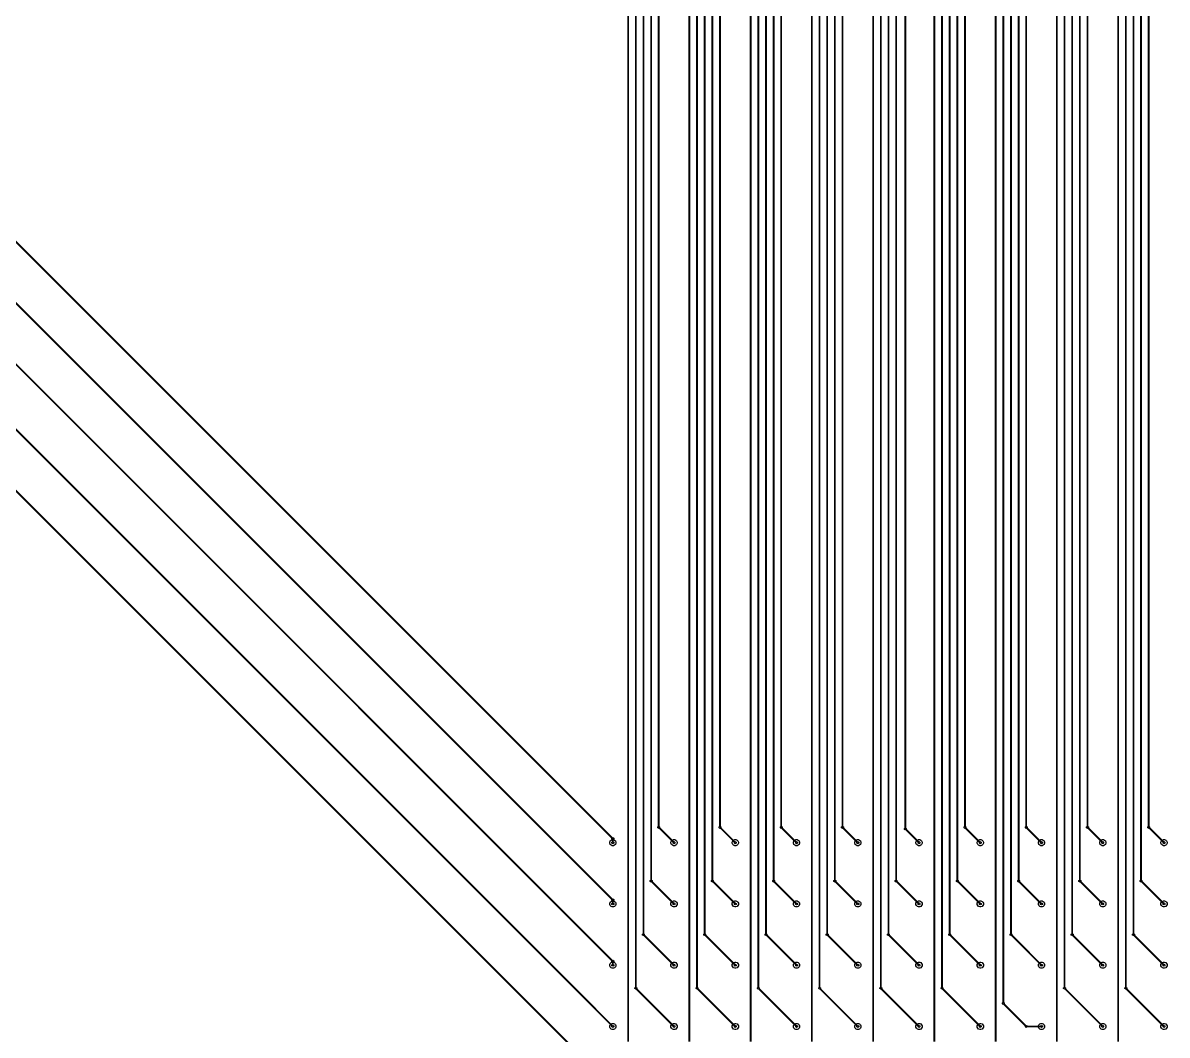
# Model space of a CAD drawing. Extents: x -22715 to 22715, y -22715 to 22715.
# Drawn here: x -1913 to -45, y -2964 to -1312 of the extents above; entities that cross this region are included whole.
import ezdxf

# ---------------------------------------------------------------- set-up
doc = ezdxf.new("R2010")
doc.units = 0
doc.layers.add('L0D0_0', color=2, linetype='CONTINUOUS')

# ---------------------------------------------------------------- blocks, each defined once
blk = doc.blocks.new('LGA400C100P20X20_2000X2000X0_1')
at = {"layer": 'L0D0_0'}
for points in [[(-9.51, 9.45), (-9.528, 9.458), (-9.542, 9.472), (-9.55, 9.49), (-9.55, 9.51), (-9.542, 9.528), (-9.528, 9.542), (-9.51, 9.55), (-9.49, 9.55), (-9.472, 9.542), (-9.458, 9.528), (-9.45, 9.51), (-9.45, 9.49), (-9.458, 9.472), (-9.472, 9.458), (-9.49, 9.45)], [(-8.51, 9.45), (-8.528, 9.458), (-8.542, 9.472), (-8.55, 9.49), (-8.55, 9.51), (-8.542, 9.528), (-8.528, 9.542), (-8.51, 9.55), (-8.49, 9.55), (-8.472, 9.542), (-8.458, 9.528), (-8.45, 9.51), (-8.45, 9.49), (-8.458, 9.472), (-8.472, 9.458), (-8.49, 9.45)], [(-7.51, 9.45), (-7.528, 9.458), (-7.542, 9.472), (-7.55, 9.49), (-7.55, 9.51), (-7.542, 9.528), (-7.528, 9.542), (-7.51, 9.55), (-7.49, 9.55), (-7.472, 9.542), (-7.458, 9.528), (-7.45, 9.51), (-7.45, 9.49), (-7.458, 9.472), (-7.472, 9.458), (-7.49, 9.45)], [(-6.51, 9.45), (-6.528, 9.458), (-6.542, 9.472), (-6.55, 9.49), (-6.55, 9.51), (-6.542, 9.528), (-6.528, 9.542), (-6.51, 9.55), (-6.49, 9.55), (-6.472, 9.542), (-6.458, 9.528), (-6.45, 9.51), (-6.45, 9.49), (-6.458, 9.472), (-6.472, 9.458), (-6.49, 9.45)], [(-5.51, 9.45), (-5.528, 9.458), (-5.542, 9.472), (-5.55, 9.49), (-5.55, 9.51), (-5.542, 9.528), (-5.528, 9.542), (-5.51, 9.55), (-5.49, 9.55), (-5.472, 9.542), (-5.458, 9.528), (-5.45, 9.51), (-5.45, 9.49), (-5.458, 9.472), (-5.472, 9.458), (-5.49, 9.45)], [(-4.51, 9.45), (-4.528, 9.458), (-4.542, 9.472), (-4.55, 9.49), (-4.55, 9.51), (-4.542, 9.528), (-4.528, 9.542), (-4.51, 9.55), (-4.49, 9.55), (-4.472, 9.542), (-4.458, 9.528), (-4.45, 9.51), (-4.45, 9.49), (-4.458, 9.472), (-4.472, 9.458), (-4.49, 9.45)], [(-3.51, 9.45), (-3.528, 9.458), (-3.542, 9.472), (-3.55, 9.49), (-3.55, 9.51), (-3.542, 9.528), (-3.528, 9.542), (-3.51, 9.55), (-3.49, 9.55), (-3.472, 9.542), (-3.458, 9.528), (-3.45, 9.51), (-3.45, 9.49), (-3.458, 9.472), (-3.472, 9.458), (-3.49, 9.45)], [(-2.51, 9.45), (-2.528, 9.458), (-2.542, 9.472), (-2.55, 9.49), (-2.55, 9.51), (-2.542, 9.528), (-2.528, 9.542), (-2.51, 9.55), (-2.49, 9.55), (-2.472, 9.542), (-2.458, 9.528), (-2.45, 9.51), (-2.45, 9.49), (-2.458, 9.472), (-2.472, 9.458), (-2.49, 9.45)], [(-1.51, 9.45), (-1.528, 9.458), (-1.542, 9.472), (-1.55, 9.49), (-1.55, 9.51), (-1.542, 9.528), (-1.528, 9.542), (-1.51, 9.55), (-1.49, 9.55), (-1.472, 9.542), (-1.458, 9.528), (-1.45, 9.51), (-1.45, 9.49), (-1.458, 9.472), (-1.472, 9.458), (-1.49, 9.45)], [(-0.51, 9.45), (-0.528, 9.458), (-0.542, 9.472), (-0.55, 9.49), (-0.55, 9.51), (-0.542, 9.528), (-0.528, 9.542), (-0.51, 9.55), (-0.49, 9.55), (-0.472, 9.542), (-0.458, 9.528), (-0.45, 9.51), (-0.45, 9.49), (-0.458, 9.472), (-0.472, 9.458), (-0.49, 9.45)], [(-9.51, 8.45), (-9.528, 8.458), (-9.542, 8.472), (-9.55, 8.49), (-9.55, 8.51), (-9.542, 8.528), (-9.528, 8.542), (-9.51, 8.55), (-9.49, 8.55), (-9.472, 8.542), (-9.458, 8.528), (-9.45, 8.51), (-9.45, 8.49), (-9.458, 8.472), (-9.472, 8.458), (-9.49, 8.45)], [(-8.51, 8.45), (-8.528, 8.458), (-8.542, 8.472), (-8.55, 8.49), (-8.55, 8.51), (-8.542, 8.528), (-8.528, 8.542), (-8.51, 8.55), (-8.49, 8.55), (-8.472, 8.542), (-8.458, 8.528), (-8.45, 8.51), (-8.45, 8.49), (-8.458, 8.472), (-8.472, 8.458), (-8.49, 8.45)], [(-7.51, 8.45), (-7.528, 8.458), (-7.542, 8.472), (-7.55, 8.49), (-7.55, 8.51), (-7.542, 8.528), (-7.528, 8.542), (-7.51, 8.55), (-7.49, 8.55), (-7.472, 8.542), (-7.458, 8.528), (-7.45, 8.51), (-7.45, 8.49), (-7.458, 8.472), (-7.472, 8.458), (-7.49, 8.45)], [(-6.51, 8.45), (-6.528, 8.458), (-6.542, 8.472), (-6.55, 8.49), (-6.55, 8.51), (-6.542, 8.528), (-6.528, 8.542), (-6.51, 8.55), (-6.49, 8.55), (-6.472, 8.542), (-6.458, 8.528), (-6.45, 8.51), (-6.45, 8.49), (-6.458, 8.472), (-6.472, 8.458), (-6.49, 8.45)], [(-5.51, 8.45), (-5.528, 8.458), (-5.542, 8.472), (-5.55, 8.49), (-5.55, 8.51), (-5.542, 8.528), (-5.528, 8.542), (-5.51, 8.55), (-5.49, 8.55), (-5.472, 8.542), (-5.458, 8.528), (-5.45, 8.51), (-5.45, 8.49), (-5.458, 8.472), (-5.472, 8.458), (-5.49, 8.45)], [(-4.51, 8.45), (-4.528, 8.458), (-4.542, 8.472), (-4.55, 8.49), (-4.55, 8.51), (-4.542, 8.528), (-4.528, 8.542), (-4.51, 8.55), (-4.49, 8.55), (-4.472, 8.542), (-4.458, 8.528), (-4.45, 8.51), (-4.45, 8.49), (-4.458, 8.472), (-4.472, 8.458), (-4.49, 8.45)], [(-3.51, 8.45), (-3.528, 8.458), (-3.542, 8.472), (-3.55, 8.49), (-3.55, 8.51), (-3.542, 8.528), (-3.528, 8.542), (-3.51, 8.55), (-3.49, 8.55), (-3.472, 8.542), (-3.458, 8.528), (-3.45, 8.51), (-3.45, 8.49), (-3.458, 8.472), (-3.472, 8.458), (-3.49, 8.45)], [(-2.51, 8.45), (-2.528, 8.458), (-2.542, 8.472), (-2.55, 8.49), (-2.55, 8.51), (-2.542, 8.528), (-2.528, 8.542), (-2.51, 8.55), (-2.49, 8.55), (-2.472, 8.542), (-2.458, 8.528), (-2.45, 8.51), (-2.45, 8.49), (-2.458, 8.472), (-2.472, 8.458), (-2.49, 8.45)], [(-1.51, 8.45), (-1.528, 8.458), (-1.542, 8.472), (-1.55, 8.49), (-1.55, 8.51), (-1.542, 8.528), (-1.528, 8.542), (-1.51, 8.55), (-1.49, 8.55), (-1.472, 8.542), (-1.458, 8.528), (-1.45, 8.51), (-1.45, 8.49), (-1.458, 8.472), (-1.472, 8.458), (-1.49, 8.45)], [(-0.51, 8.45), (-0.528, 8.458), (-0.542, 8.472), (-0.55, 8.49), (-0.55, 8.51), (-0.542, 8.528), (-0.528, 8.542), (-0.51, 8.55), (-0.49, 8.55), (-0.472, 8.542), (-0.458, 8.528), (-0.45, 8.51), (-0.45, 8.49), (-0.458, 8.472), (-0.472, 8.458), (-0.49, 8.45)], [(-9.51, 7.45), (-9.528, 7.458), (-9.542, 7.472), (-9.55, 7.49), (-9.55, 7.51), (-9.542, 7.528), (-9.528, 7.542), (-9.51, 7.55), (-9.49, 7.55), (-9.472, 7.542), (-9.458, 7.528), (-9.45, 7.51), (-9.45, 7.49), (-9.458, 7.472), (-9.472, 7.458), (-9.49, 7.45)], [(-8.51, 7.45), (-8.528, 7.458), (-8.542, 7.472), (-8.55, 7.49), (-8.55, 7.51), (-8.542, 7.528), (-8.528, 7.542), (-8.51, 7.55), (-8.49, 7.55), (-8.472, 7.542), (-8.458, 7.528), (-8.45, 7.51), (-8.45, 7.49), (-8.458, 7.472), (-8.472, 7.458), (-8.49, 7.45)], [(-7.51, 7.45), (-7.528, 7.458), (-7.542, 7.472), (-7.55, 7.49), (-7.55, 7.51), (-7.542, 7.528), (-7.528, 7.542), (-7.51, 7.55), (-7.49, 7.55), (-7.472, 7.542), (-7.458, 7.528), (-7.45, 7.51), (-7.45, 7.49), (-7.458, 7.472), (-7.472, 7.458), (-7.49, 7.45)], [(-6.51, 7.45), (-6.528, 7.458), (-6.542, 7.472), (-6.55, 7.49), (-6.55, 7.51), (-6.542, 7.528), (-6.528, 7.542), (-6.51, 7.55), (-6.49, 7.55), (-6.472, 7.542), (-6.458, 7.528), (-6.45, 7.51), (-6.45, 7.49), (-6.458, 7.472), (-6.472, 7.458), (-6.49, 7.45)], [(-5.51, 7.45), (-5.528, 7.458), (-5.542, 7.472), (-5.55, 7.49), (-5.55, 7.51), (-5.542, 7.528), (-5.528, 7.542), (-5.51, 7.55), (-5.49, 7.55), (-5.472, 7.542), (-5.458, 7.528), (-5.45, 7.51), (-5.45, 7.49), (-5.458, 7.472), (-5.472, 7.458), (-5.49, 7.45)], [(-4.51, 7.45), (-4.528, 7.458), (-4.542, 7.472), (-4.55, 7.49), (-4.55, 7.51), (-4.542, 7.528), (-4.528, 7.542), (-4.51, 7.55), (-4.49, 7.55), (-4.472, 7.542), (-4.458, 7.528), (-4.45, 7.51), (-4.45, 7.49), (-4.458, 7.472), (-4.472, 7.458), (-4.49, 7.45)], [(-3.51, 7.45), (-3.528, 7.458), (-3.542, 7.472), (-3.55, 7.49), (-3.55, 7.51), (-3.542, 7.528), (-3.528, 7.542), (-3.51, 7.55), (-3.49, 7.55), (-3.472, 7.542), (-3.458, 7.528), (-3.45, 7.51), (-3.45, 7.49), (-3.458, 7.472), (-3.472, 7.458), (-3.49, 7.45)], [(-2.51, 7.45), (-2.528, 7.458), (-2.542, 7.472), (-2.55, 7.49), (-2.55, 7.51), (-2.542, 7.528), (-2.528, 7.542), (-2.51, 7.55), (-2.49, 7.55), (-2.472, 7.542), (-2.458, 7.528), (-2.45, 7.51), (-2.45, 7.49), (-2.458, 7.472), (-2.472, 7.458), (-2.49, 7.45)], [(-1.51, 7.45), (-1.528, 7.458), (-1.542, 7.472), (-1.55, 7.49), (-1.55, 7.51), (-1.542, 7.528), (-1.528, 7.542), (-1.51, 7.55), (-1.49, 7.55), (-1.472, 7.542), (-1.458, 7.528), (-1.45, 7.51), (-1.45, 7.49), (-1.458, 7.472), (-1.472, 7.458), (-1.49, 7.45)], [(-0.51, 7.45), (-0.528, 7.458), (-0.542, 7.472), (-0.55, 7.49), (-0.55, 7.51), (-0.542, 7.528), (-0.528, 7.542), (-0.51, 7.55), (-0.49, 7.55), (-0.472, 7.542), (-0.458, 7.528), (-0.45, 7.51), (-0.45, 7.49), (-0.458, 7.472), (-0.472, 7.458), (-0.49, 7.45)], [(-9.51, 6.45), (-9.528, 6.458), (-9.542, 6.472), (-9.55, 6.49), (-9.55, 6.51), (-9.542, 6.528), (-9.528, 6.542), (-9.51, 6.55), (-9.49, 6.55), (-9.472, 6.542), (-9.458, 6.528), (-9.45, 6.51), (-9.45, 6.49), (-9.458, 6.472), (-9.472, 6.458), (-9.49, 6.45)], [(-8.51, 6.45), (-8.528, 6.458), (-8.542, 6.472), (-8.55, 6.49), (-8.55, 6.51), (-8.542, 6.528), (-8.528, 6.542), (-8.51, 6.55), (-8.49, 6.55), (-8.472, 6.542), (-8.458, 6.528), (-8.45, 6.51), (-8.45, 6.49), (-8.458, 6.472), (-8.472, 6.458), (-8.49, 6.45)], [(-7.51, 6.45), (-7.528, 6.458), (-7.542, 6.472), (-7.55, 6.49), (-7.55, 6.51), (-7.542, 6.528), (-7.528, 6.542), (-7.51, 6.55), (-7.49, 6.55), (-7.472, 6.542), (-7.458, 6.528), (-7.45, 6.51), (-7.45, 6.49), (-7.458, 6.472), (-7.472, 6.458), (-7.49, 6.45)], [(-6.51, 6.45), (-6.528, 6.458), (-6.542, 6.472), (-6.55, 6.49), (-6.55, 6.51), (-6.542, 6.528), (-6.528, 6.542), (-6.51, 6.55), (-6.49, 6.55), (-6.472, 6.542), (-6.458, 6.528), (-6.45, 6.51), (-6.45, 6.49), (-6.458, 6.472), (-6.472, 6.458), (-6.49, 6.45)], [(-5.51, 6.45), (-5.528, 6.458), (-5.542, 6.472), (-5.55, 6.49), (-5.55, 6.51), (-5.542, 6.528), (-5.528, 6.542), (-5.51, 6.55), (-5.49, 6.55), (-5.472, 6.542), (-5.458, 6.528), (-5.45, 6.51), (-5.45, 6.49), (-5.458, 6.472), (-5.472, 6.458), (-5.49, 6.45)], [(-4.51, 6.45), (-4.528, 6.458), (-4.542, 6.472), (-4.55, 6.49), (-4.55, 6.51), (-4.542, 6.528), (-4.528, 6.542), (-4.51, 6.55), (-4.49, 6.55), (-4.472, 6.542), (-4.458, 6.528), (-4.45, 6.51), (-4.45, 6.49), (-4.458, 6.472), (-4.472, 6.458), (-4.49, 6.45)], [(-3.51, 6.45), (-3.528, 6.458), (-3.542, 6.472), (-3.55, 6.49), (-3.55, 6.51), (-3.542, 6.528), (-3.528, 6.542), (-3.51, 6.55), (-3.49, 6.55), (-3.472, 6.542), (-3.458, 6.528), (-3.45, 6.51), (-3.45, 6.49), (-3.458, 6.472), (-3.472, 6.458), (-3.49, 6.45)], [(-2.51, 6.45), (-2.528, 6.458), (-2.542, 6.472), (-2.55, 6.49), (-2.55, 6.51), (-2.542, 6.528), (-2.528, 6.542), (-2.51, 6.55), (-2.49, 6.55), (-2.472, 6.542), (-2.458, 6.528), (-2.45, 6.51), (-2.45, 6.49), (-2.458, 6.472), (-2.472, 6.458), (-2.49, 6.45)], [(-1.51, 6.45), (-1.528, 6.458), (-1.542, 6.472), (-1.55, 6.49), (-1.55, 6.51), (-1.542, 6.528), (-1.528, 6.542), (-1.51, 6.55), (-1.49, 6.55), (-1.472, 6.542), (-1.458, 6.528), (-1.45, 6.51), (-1.45, 6.49), (-1.458, 6.472), (-1.472, 6.458), (-1.49, 6.45)], [(-0.51, 6.45), (-0.528, 6.458), (-0.542, 6.472), (-0.55, 6.49), (-0.55, 6.51), (-0.542, 6.528), (-0.528, 6.542), (-0.51, 6.55), (-0.49, 6.55), (-0.472, 6.542), (-0.458, 6.528), (-0.45, 6.51), (-0.45, 6.49), (-0.458, 6.472), (-0.472, 6.458), (-0.49, 6.45)]]:
    blk.add_lwpolyline(points, close=True, dxfattribs=at)

msp = doc.modelspace()

# ---------------------------------------------------------------- linework, layer by layer
at = {"layer": 'L0D0_0', "const_width": 3}
for points in [[(-75, -2625), (-75, 18173.5)], [(-125, -2975), (-125, 17857.5)], [(-112.5, -2887.5), (-112.5, 17857.5)], [(-100, -2800), (-100, 17857.5)], [(-87.5, -2712.5), (-87.5, 17857.5)], [(-9417.5, 5624), (-950, -2843.5)], [(-9317.5, 5624), (-950, -2743.5)], [(-9217.5, 5624), (-950, -2643.5)], [(-9617.5, 5617.5), (-950, -3050)], [(-9517.5, 5617.5), (-950, -2950)], [(-925, -2975), (-925, 5477.5)], [(-912.5, -2887.5), (-912.5, 5477.5)], [(-900, -2800), (-900, 5477.5)], [(-887.5, -2712.5), (-887.5, 5477.5)], [(-875, -2625), (-875, 5477.5)], [(-825, -2975), (-825, 5477.5)], [(-812.5, -2887.5), (-812.5, 5477.5)], [(-800, -2800), (-800, 5477.5)], [(-787.5, -2712.5), (-787.5, 5477.5)], [(-775, -2625), (-775, 5477.5)], [(-725, -2975), (-725, 5477.5)], [(-712.5, -2887.5), (-712.5, 5477.5)], [(-700, -2800), (-700, 5477.5)], [(-687.5, -2712.5), (-687.5, 5477.5)], [(-675, -2625), (-675, 5477.5)], [(-625, -2975), (-625, 5477.5)], [(-612.5, -2887.5), (-612.5, 5477.5)], [(-600, -2800), (-600, 5477.5)], [(-587.5, -2712.5), (-587.5, 5477.5)], [(-575, -2625), (-575, 5477.5)], [(-525, -2975), (-525, 5477.5)], [(-512.5, -2887.5), (-512.5, 5477.5)], [(-500, -2800), (-500, 5477.5)], [(-487.5, -2712.5), (-487.5, 5477.5)], [(-472.5, -2627.5), (-472.5, 5477.5)], [(-425, -2975), (-425, 5477.5)], [(-412.5, -2887.5), (-412.5, 5477.5)], [(-400, -2800), (-400, 5477.5)], [(-387.5, -2712.5), (-387.5, 5477.5)], [(-375, -2625), (-375, 5477.5)], [(-325, -2975), (-325, 5477.5)], [(-312.5, -2912.5), (-312.5, 5477.5)], [(-300, -2800), (-300, 5477.5)], [(-287.5, -2712.5), (-287.5, 5477.5)], [(-275, -2625), (-275, 5477.5)], [(-225, -2975), (-225, 5477.5)], [(-212.5, -2887.5), (-212.5, 5477.5)], [(-200, -2800), (-200, 5477.5)], [(-187.5, -2712.5), (-187.5, 5477.5)], [(-175, -2625), (-175, 5477.5)], [(-875, -2625), (-850, -2650)], [(-775, -2625), (-750, -2650)], [(-675, -2625), (-650, -2650)], [(-575, -2625), (-550, -2650)], [(-472.5, -2627.5), (-450, -2650)], [(-375, -2625), (-350, -2650)], [(-275, -2625), (-250, -2650)], [(-175, -2625), (-150, -2650)], [(-75, -2625), (-50, -2650)], [(-950, -2650), (-950, -2643.5)], [(-887.5, -2712.5), (-850, -2750)], [(-787.5, -2712.5), (-750, -2750)], [(-687.5, -2712.5), (-650, -2750)], [(-587.5, -2712.5), (-550, -2750)], [(-487.5, -2712.5), (-450, -2750)], [(-387.5, -2712.5), (-350, -2750)], [(-287.5, -2712.5), (-250, -2750)], [(-187.5, -2712.5), (-150, -2750)], [(-87.5, -2712.5), (-50, -2750)], [(-950, -2750), (-950, -2743.5)], [(-900, -2800), (-850, -2850)], [(-800, -2800), (-750, -2850)], [(-700, -2800), (-650, -2850)], [(-600, -2800), (-550, -2850)], [(-500, -2800), (-450, -2850)], [(-400, -2800), (-350, -2850)], [(-300, -2800), (-250, -2850)], [(-200, -2800), (-150, -2850)], [(-100, -2800), (-50, -2850)], [(-950, -2850), (-950, -2843.5)], [(-912.5, -2887.5), (-850, -2950)], [(-812.5, -2887.5), (-750, -2950)], [(-712.5, -2887.5), (-650, -2950)], [(-612.5, -2887.5), (-550, -2950)], [(-512.5, -2887.5), (-450, -2950)], [(-412.5, -2887.5), (-350, -2950)], [(-212.5, -2887.5), (-150, -2950)], [(-112.5, -2887.5), (-50, -2950)], [(-312.5, -2912.5), (-275, -2950)], [(-275, -2950), (-250, -2950)]]:
    msp.add_lwpolyline(points, dxfattribs=at)
at = {"layer": 'L0D0_0'}
for points in [[(-875, -2626.7), (-876.4, -2625.8), (-876.4, -2624.2), (-875, -2623.3), (-873.5, -2624.2), (-873.5, -2625.8)], [(-875, -2626.7), (-876.4, -2625.8), (-876.4, -2624.2), (-875, -2623.3), (-873.5, -2624.2), (-873.5, -2625.8)], [(-775, -2626.7), (-776.4, -2625.8), (-776.4, -2624.2), (-775, -2623.3), (-773.5, -2624.2), (-773.5, -2625.8)], [(-775, -2626.7), (-776.4, -2625.8), (-776.4, -2624.2), (-775, -2623.3), (-773.5, -2624.2), (-773.5, -2625.8)], [(-675, -2626.7), (-676.4, -2625.8), (-676.4, -2624.2), (-675, -2623.3), (-673.5, -2624.2), (-673.5, -2625.8)], [(-675, -2626.7), (-676.4, -2625.8), (-676.4, -2624.2), (-675, -2623.3), (-673.5, -2624.2), (-673.5, -2625.8)], [(-575, -2626.7), (-576.4, -2625.8), (-576.4, -2624.2), (-575, -2623.3), (-573.5, -2624.2), (-573.5, -2625.8)], [(-575, -2626.7), (-576.4, -2625.8), (-576.4, -2624.2), (-575, -2623.3), (-573.5, -2624.2), (-573.5, -2625.8)], [(-472.5, -2629.2), (-473.9, -2628.3), (-473.9, -2626.7), (-472.5, -2625.8), (-471, -2626.7), (-471, -2628.3)], [(-472.5, -2629.2), (-473.9, -2628.3), (-473.9, -2626.7), (-472.5, -2625.8), (-471, -2626.7), (-471, -2628.3)], [(-375, -2626.7), (-376.4, -2625.8), (-376.4, -2624.2), (-375, -2623.3), (-373.5, -2624.2), (-373.5, -2625.8)], [(-375, -2626.7), (-376.4, -2625.8), (-376.4, -2624.2), (-375, -2623.3), (-373.5, -2624.2), (-373.5, -2625.8)], [(-275, -2626.7), (-276.4, -2625.8), (-276.4, -2624.2), (-275, -2623.3), (-273.5, -2624.2), (-273.5, -2625.8)], [(-275, -2626.7), (-276.4, -2625.8), (-276.4, -2624.2), (-275, -2623.3), (-273.5, -2624.2), (-273.5, -2625.8)], [(-175, -2626.7), (-176.4, -2625.8), (-176.4, -2624.2), (-175, -2623.3), (-173.5, -2624.2), (-173.5, -2625.8)], [(-175, -2626.7), (-176.4, -2625.8), (-176.4, -2624.2), (-175, -2623.3), (-173.5, -2624.2), (-173.5, -2625.8)], [(-75, -2626.7), (-76.4, -2625.8), (-76.4, -2624.2), (-75, -2623.3), (-73.5, -2624.2), (-73.5, -2625.8)], [(-75, -2626.7), (-76.4, -2625.8), (-76.4, -2624.2), (-75, -2623.3), (-73.5, -2624.2), (-73.5, -2625.8)], [(-950, -2645.2), (-951.4, -2644.3), (-951.4, -2642.7), (-950, -2641.8), (-948.5, -2642.7), (-948.5, -2644.3)], [(-950, -2645.2), (-951.4, -2644.3), (-951.4, -2642.7), (-950, -2641.8), (-948.5, -2642.7), (-948.5, -2644.3)], [(-950, -2651.7), (-951.4, -2650.8), (-951.4, -2649.2), (-950, -2648.3), (-948.5, -2649.2), (-948.5, -2650.8)], [(-850, -2651.7), (-851.4, -2650.8), (-851.4, -2649.2), (-850, -2648.3), (-848.5, -2649.2), (-848.5, -2650.8)], [(-750, -2651.7), (-751.4, -2650.8), (-751.4, -2649.2), (-750, -2648.3), (-748.5, -2649.2), (-748.5, -2650.8)], [(-650, -2651.7), (-651.4, -2650.8), (-651.4, -2649.2), (-650, -2648.3), (-648.5, -2649.2), (-648.5, -2650.8)], [(-550, -2651.7), (-551.4, -2650.8), (-551.4, -2649.2), (-550, -2648.3), (-548.5, -2649.2), (-548.5, -2650.8)], [(-450, -2651.7), (-451.4, -2650.8), (-451.4, -2649.2), (-450, -2648.3), (-448.5, -2649.2), (-448.5, -2650.8)], [(-350, -2651.7), (-351.5, -2650.8), (-351.5, -2649.2), (-350, -2648.3), (-348.6, -2649.2), (-348.6, -2650.8)], [(-250, -2651.7), (-251.5, -2650.8), (-251.5, -2649.2), (-250, -2648.3), (-248.6, -2649.2), (-248.6, -2650.8)], [(-150, -2651.7), (-151.5, -2650.8), (-151.5, -2649.2), (-150, -2648.3), (-148.6, -2649.2), (-148.6, -2650.8)], [(-50, -2651.7), (-51.5, -2650.8), (-51.5, -2649.2), (-50, -2648.3), (-48.6, -2649.2), (-48.6, -2650.8)], [(-887.5, -2714.2), (-888.9, -2713.3), (-888.9, -2711.7), (-887.5, -2710.8), (-886, -2711.7), (-886, -2713.3)], [(-887.5, -2714.2), (-888.9, -2713.3), (-888.9, -2711.7), (-887.5, -2710.8), (-886, -2711.7), (-886, -2713.3)], [(-787.5, -2714.2), (-788.9, -2713.3), (-788.9, -2711.7), (-787.5, -2710.8), (-786, -2711.7), (-786, -2713.3)], [(-787.5, -2714.2), (-788.9, -2713.3), (-788.9, -2711.7), (-787.5, -2710.8), (-786, -2711.7), (-786, -2713.3)], [(-687.5, -2714.2), (-689, -2713.3), (-689, -2711.7), (-687.5, -2710.8), (-686.1, -2711.7), (-686.1, -2713.3)], [(-687.5, -2714.2), (-689, -2713.3), (-689, -2711.7), (-687.5, -2710.8), (-686.1, -2711.7), (-686.1, -2713.3)], [(-587.5, -2714.2), (-589, -2713.3), (-589, -2711.7), (-587.5, -2710.8), (-586.1, -2711.7), (-586.1, -2713.3)], [(-587.5, -2714.2), (-589, -2713.3), (-589, -2711.7), (-587.5, -2710.8), (-586.1, -2711.7), (-586.1, -2713.3)], [(-487.5, -2714.2), (-489, -2713.3), (-489, -2711.7), (-487.5, -2710.8), (-486.1, -2711.7), (-486.1, -2713.3)], [(-487.5, -2714.2), (-489, -2713.3), (-489, -2711.7), (-487.5, -2710.8), (-486.1, -2711.7), (-486.1, -2713.3)], [(-387.5, -2714.2), (-389, -2713.3), (-389, -2711.7), (-387.5, -2710.8), (-386.1, -2711.7), (-386.1, -2713.3)], [(-387.5, -2714.2), (-389, -2713.3), (-389, -2711.7), (-387.5, -2710.8), (-386.1, -2711.7), (-386.1, -2713.3)], [(-287.5, -2714.2), (-289, -2713.3), (-289, -2711.7), (-287.5, -2710.8), (-286.1, -2711.7), (-286.1, -2713.3)], [(-287.5, -2714.2), (-289, -2713.3), (-289, -2711.7), (-287.5, -2710.8), (-286.1, -2711.7), (-286.1, -2713.3)], [(-187.5, -2714.2), (-189, -2713.3), (-189, -2711.7), (-187.5, -2710.8), (-186.1, -2711.7), (-186.1, -2713.3)], [(-187.5, -2714.2), (-189, -2713.3), (-189, -2711.7), (-187.5, -2710.8), (-186.1, -2711.7), (-186.1, -2713.3)], [(-87.5, -2714.2), (-89, -2713.3), (-89, -2711.7), (-87.5, -2710.8), (-86.1, -2711.7), (-86.1, -2713.3)], [(-87.5, -2714.2), (-89, -2713.3), (-89, -2711.7), (-87.5, -2710.8), (-86.1, -2711.7), (-86.1, -2713.3)], [(-950, -2745.2), (-951.4, -2744.3), (-951.4, -2742.7), (-950, -2741.8), (-948.5, -2742.7), (-948.5, -2744.3)], [(-950, -2745.2), (-951.4, -2744.3), (-951.4, -2742.7), (-950, -2741.8), (-948.5, -2742.7), (-948.5, -2744.3)], [(-950, -2751.7), (-951.4, -2750.8), (-951.4, -2749.2), (-950, -2748.3), (-948.5, -2749.2), (-948.5, -2750.8)], [(-850, -2751.7), (-851.4, -2750.8), (-851.4, -2749.2), (-850, -2748.3), (-848.5, -2749.2), (-848.5, -2750.8)], [(-750, -2751.7), (-751.4, -2750.8), (-751.4, -2749.2), (-750, -2748.3), (-748.5, -2749.2), (-748.5, -2750.8)], [(-650, -2751.7), (-651.4, -2750.8), (-651.4, -2749.2), (-650, -2748.3), (-648.5, -2749.2), (-648.5, -2750.8)], [(-550, -2751.7), (-551.4, -2750.8), (-551.4, -2749.2), (-550, -2748.3), (-548.5, -2749.2), (-548.5, -2750.8)], [(-450, -2751.7), (-451.4, -2750.8), (-451.4, -2749.2), (-450, -2748.3), (-448.5, -2749.2), (-448.5, -2750.8)], [(-350, -2751.7), (-351.5, -2750.8), (-351.5, -2749.2), (-350, -2748.3), (-348.6, -2749.2), (-348.6, -2750.8)], [(-250, -2751.7), (-251.5, -2750.8), (-251.5, -2749.2), (-250, -2748.3), (-248.6, -2749.2), (-248.6, -2750.8)], [(-150, -2751.7), (-151.5, -2750.8), (-151.5, -2749.2), (-150, -2748.3), (-148.6, -2749.2), (-148.6, -2750.8)], [(-50, -2751.7), (-51.5, -2750.8), (-51.5, -2749.2), (-50, -2748.3), (-48.6, -2749.2), (-48.6, -2750.8)], [(-900, -2801.7), (-901.5, -2800.8), (-901.5, -2799.2), (-900, -2798.3), (-898.6, -2799.2), (-898.6, -2800.8)], [(-900, -2801.7), (-901.5, -2800.8), (-901.5, -2799.2), (-900, -2798.3), (-898.6, -2799.2), (-898.6, -2800.8)], [(-800, -2801.7), (-801.5, -2800.8), (-801.5, -2799.2), (-800, -2798.3), (-798.6, -2799.2), (-798.6, -2800.8)], [(-800, -2801.7), (-801.5, -2800.8), (-801.5, -2799.2), (-800, -2798.3), (-798.6, -2799.2), (-798.6, -2800.8)], [(-700, -2801.7), (-701.5, -2800.8), (-701.5, -2799.2), (-700, -2798.3), (-698.6, -2799.2), (-698.6, -2800.8)], [(-700, -2801.7), (-701.5, -2800.8), (-701.5, -2799.2), (-700, -2798.3), (-698.6, -2799.2), (-698.6, -2800.8)], [(-600, -2801.7), (-601.5, -2800.8), (-601.5, -2799.2), (-600, -2798.3), (-598.6, -2799.2), (-598.6, -2800.8)], [(-600, -2801.7), (-601.5, -2800.8), (-601.5, -2799.2), (-600, -2798.3), (-598.6, -2799.2), (-598.6, -2800.8)], [(-500, -2801.7), (-501.5, -2800.8), (-501.5, -2799.2), (-500, -2798.3), (-498.6, -2799.2), (-498.6, -2800.8)], [(-500, -2801.7), (-501.5, -2800.8), (-501.5, -2799.2), (-500, -2798.3), (-498.6, -2799.2), (-498.6, -2800.8)], [(-400, -2801.7), (-401.4, -2800.8), (-401.4, -2799.2), (-400, -2798.3), (-398.5, -2799.2), (-398.5, -2800.8)], [(-400, -2801.7), (-401.4, -2800.8), (-401.4, -2799.2), (-400, -2798.3), (-398.5, -2799.2), (-398.5, -2800.8)], [(-300, -2801.7), (-301.4, -2800.8), (-301.4, -2799.2), (-300, -2798.3), (-298.5, -2799.2), (-298.5, -2800.8)], [(-300, -2801.7), (-301.4, -2800.8), (-301.4, -2799.2), (-300, -2798.3), (-298.5, -2799.2), (-298.5, -2800.8)], [(-200, -2801.7), (-201.4, -2800.8), (-201.4, -2799.2), (-200, -2798.3), (-198.5, -2799.2), (-198.5, -2800.8)], [(-200, -2801.7), (-201.4, -2800.8), (-201.4, -2799.2), (-200, -2798.3), (-198.5, -2799.2), (-198.5, -2800.8)], [(-100, -2801.7), (-101.4, -2800.8), (-101.4, -2799.2), (-100, -2798.3), (-98.5, -2799.2), (-98.5, -2800.8)], [(-100, -2801.7), (-101.4, -2800.8), (-101.4, -2799.2), (-100, -2798.3), (-98.5, -2799.2), (-98.5, -2800.8)], [(-950, -2845.2), (-951.4, -2844.3), (-951.4, -2842.7), (-950, -2841.8), (-948.5, -2842.7), (-948.5, -2844.3)], [(-950, -2845.2), (-951.4, -2844.3), (-951.4, -2842.7), (-950, -2841.8), (-948.5, -2842.7), (-948.5, -2844.3)], [(-950, -2851.7), (-951.4, -2850.8), (-951.4, -2849.2), (-950, -2848.3), (-948.5, -2849.2), (-948.5, -2850.8)], [(-850, -2851.7), (-851.4, -2850.8), (-851.4, -2849.2), (-850, -2848.3), (-848.5, -2849.2), (-848.5, -2850.8)], [(-750, -2851.7), (-751.4, -2850.8), (-751.4, -2849.2), (-750, -2848.3), (-748.5, -2849.2), (-748.5, -2850.8)], [(-650, -2851.7), (-651.4, -2850.8), (-651.4, -2849.2), (-650, -2848.3), (-648.5, -2849.2), (-648.5, -2850.8)], [(-550, -2851.7), (-551.4, -2850.8), (-551.4, -2849.2), (-550, -2848.3), (-548.5, -2849.2), (-548.5, -2850.8)], [(-450, -2851.7), (-451.4, -2850.8), (-451.4, -2849.2), (-450, -2848.3), (-448.5, -2849.2), (-448.5, -2850.8)], [(-350, -2851.7), (-351.5, -2850.8), (-351.5, -2849.2), (-350, -2848.3), (-348.6, -2849.2), (-348.6, -2850.8)], [(-250, -2851.7), (-251.5, -2850.8), (-251.5, -2849.2), (-250, -2848.3), (-248.6, -2849.2), (-248.6, -2850.8)], [(-150, -2851.7), (-151.5, -2850.8), (-151.5, -2849.2), (-150, -2848.3), (-148.6, -2849.2), (-148.6, -2850.8)], [(-50, -2851.7), (-51.5, -2850.8), (-51.5, -2849.2), (-50, -2848.3), (-48.6, -2849.2), (-48.6, -2850.8)], [(-912.5, -2889.2), (-913.9, -2888.3), (-913.9, -2886.7), (-912.5, -2885.8), (-911, -2886.7), (-911, -2888.3)], [(-912.5, -2889.2), (-913.9, -2888.3), (-913.9, -2886.7), (-912.5, -2885.8), (-911, -2886.7), (-911, -2888.3)], [(-812.5, -2889.2), (-813.9, -2888.3), (-813.9, -2886.7), (-812.5, -2885.8), (-811, -2886.7), (-811, -2888.3)], [(-812.5, -2889.2), (-813.9, -2888.3), (-813.9, -2886.7), (-812.5, -2885.8), (-811, -2886.7), (-811, -2888.3)], [(-712.5, -2889.2), (-713.9, -2888.3), (-713.9, -2886.7), (-712.5, -2885.8), (-711, -2886.7), (-711, -2888.3)], [(-712.5, -2889.2), (-713.9, -2888.3), (-713.9, -2886.7), (-712.5, -2885.8), (-711, -2886.7), (-711, -2888.3)], [(-612.5, -2889.2), (-613.9, -2888.3), (-613.9, -2886.7), (-612.5, -2885.8), (-611, -2886.7), (-611, -2888.3)], [(-612.5, -2889.2), (-613.9, -2888.3), (-613.9, -2886.7), (-612.5, -2885.8), (-611, -2886.7), (-611, -2888.3)], [(-512.5, -2889.2), (-513.9, -2888.3), (-513.9, -2886.7), (-512.5, -2885.8), (-511, -2886.7), (-511, -2888.3)], [(-512.5, -2889.2), (-513.9, -2888.3), (-513.9, -2886.7), (-512.5, -2885.8), (-511, -2886.7), (-511, -2888.3)], [(-412.5, -2889.2), (-413.9, -2888.3), (-413.9, -2886.7), (-412.5, -2885.8), (-411, -2886.7), (-411, -2888.3)], [(-412.5, -2889.2), (-413.9, -2888.3), (-413.9, -2886.7), (-412.5, -2885.8), (-411, -2886.7), (-411, -2888.3)], [(-212.5, -2889.2), (-213.9, -2888.3), (-213.9, -2886.7), (-212.5, -2885.8), (-211, -2886.7), (-211, -2888.3)], [(-212.5, -2889.2), (-213.9, -2888.3), (-213.9, -2886.7), (-212.5, -2885.8), (-211, -2886.7), (-211, -2888.3)], [(-112.5, -2889.2), (-114, -2888.3), (-114, -2886.7), (-112.5, -2885.8), (-111, -2886.7), (-111, -2888.3)], [(-112.5, -2889.2), (-114, -2888.3), (-114, -2886.7), (-112.5, -2885.8), (-111, -2886.7), (-111, -2888.3)], [(-312.5, -2914.2), (-313.9, -2913.3), (-313.9, -2911.7), (-312.5, -2910.8), (-311, -2911.7), (-311, -2913.3)], [(-312.5, -2914.2), (-313.9, -2913.3), (-313.9, -2911.7), (-312.5, -2910.8), (-311, -2911.7), (-311, -2913.3)], [(-950, -2951.7), (-951.4, -2950.8), (-951.4, -2949.2), (-950, -2948.3), (-948.5, -2949.2), (-948.5, -2950.8)], [(-850, -2951.7), (-851.4, -2950.8), (-851.4, -2949.2), (-850, -2948.3), (-848.5, -2949.2), (-848.5, -2950.8)], [(-750, -2951.7), (-751.4, -2950.8), (-751.4, -2949.2), (-750, -2948.3), (-748.5, -2949.2), (-748.5, -2950.8)], [(-650, -2951.7), (-651.4, -2950.8), (-651.4, -2949.2), (-650, -2948.3), (-648.5, -2949.2), (-648.5, -2950.8)], [(-550, -2951.7), (-551.4, -2950.8), (-551.4, -2949.2), (-550, -2948.3), (-548.5, -2949.2), (-548.5, -2950.8)], [(-450, -2951.7), (-451.4, -2950.8), (-451.4, -2949.2), (-450, -2948.3), (-448.5, -2949.2), (-448.5, -2950.8)], [(-350, -2951.7), (-351.5, -2950.8), (-351.5, -2949.2), (-350, -2948.3), (-348.6, -2949.2), (-348.6, -2950.8)], [(-275, -2951.7), (-276.4, -2950.8), (-276.4, -2949.2), (-275, -2948.3), (-273.5, -2949.2), (-273.5, -2950.8)], [(-275, -2951.7), (-276.4, -2950.8), (-276.4, -2949.2), (-275, -2948.3), (-273.5, -2949.2), (-273.5, -2950.8)], [(-250, -2951.7), (-251.5, -2950.8), (-251.5, -2949.2), (-250, -2948.3), (-248.6, -2949.2), (-248.6, -2950.8)], [(-150, -2951.7), (-151.5, -2950.8), (-151.5, -2949.2), (-150, -2948.3), (-148.6, -2949.2), (-148.6, -2950.8)], [(-50, -2951.7), (-51.5, -2950.8), (-51.5, -2949.2), (-50, -2948.3), (-48.6, -2949.2), (-48.6, -2950.8)]]:
    msp.add_lwpolyline(points, close=True, dxfattribs=at)

# ---------------------------------------------------------------- block references
at = {"xscale": 100, "yscale": 100}
msp.add_blockref('LGA400C100P20X20_2000X2000X0_1', (0, -3600), dxfattribs=at)

doc.saveas('drawing.dxf')
